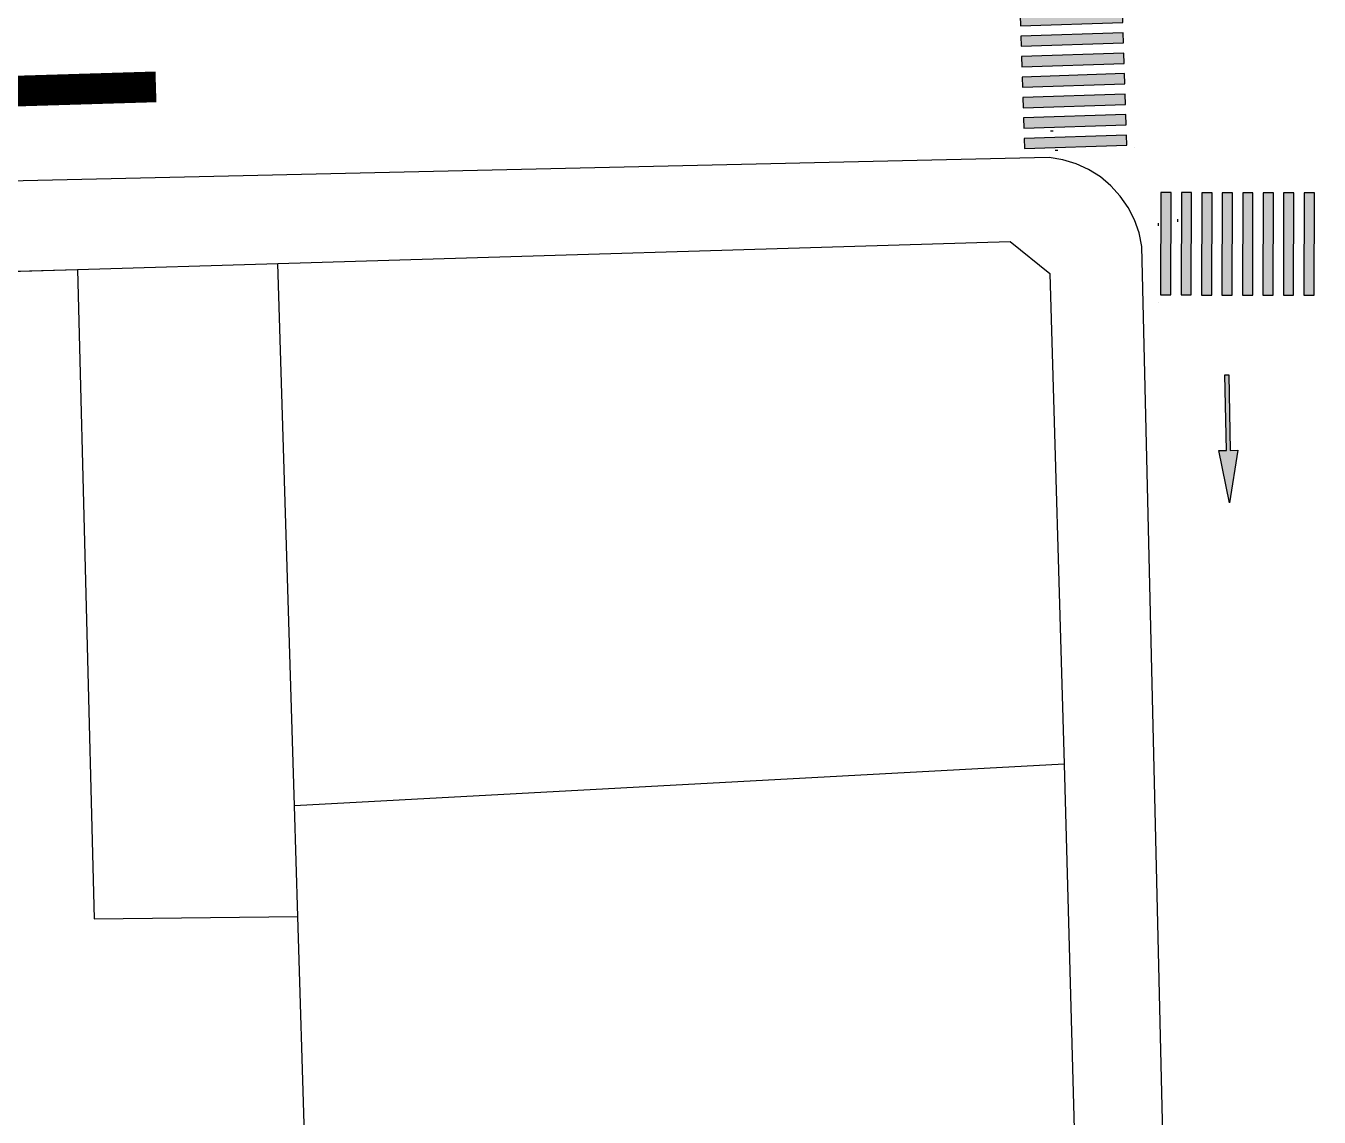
# Model space of a CAD drawing. Header units: metres. Extents: x 668617 to 675126, y 2286318 to 2293677.
# Drawn here: x 670018.9 to 670069.5, y 2287283 to 2287325.6 of the extents above; entities that cross this region are included whole.
import ezdxf

# ---------------------------------------------------------------- set-up
doc = ezdxf.new("R2010")
doc.units = ezdxf.units.M
doc.header["$MEASUREMENT"] = 0
doc.linetypes.add('ACAD_ISO07W100', pattern=[3, 0, -3])
doc.linetypes.add('DASHED2', pattern=[0.375, 0.25, -0.125])
for name, color, linetype in [('0_RUTA-ALTERNA', 6, 'Continuous'), ('DMTG-PB-BANQUETAS', 251, 'Continuous'), ('DMTG-PB-LOTIFICACION', 253, 'Continuous'), ('DMTG-PB-MANZANAS', 251, 'Continuous'), ('DMTG-SH-FLECHA FRENTE', 252, 'Continuous'), ('DMTG-SH-PASO PEATONAL', 253, 'Continuous')]:
    doc.layers.add(name, color=color, linetype=linetype)

# ---------------------------------------------------------------- blocks, each defined once
blk = doc.blocks.new('*U60')
blk.add_hatch(color=252).paths.add_polyline_path([(-2.063, 9.788), (-2.438, 7.738), (-2.138, 7.738), (-2.138, 4.788), (-1.988, 4.788), (-1.988, 7.738), (-1.688, 7.738)])
at = {"color": 252}
blk.add_lwpolyline([(-2.063, 9.788), (-2.438, 7.738), (-2.138, 7.738), (-2.138, 4.788), (-1.988, 4.788), (-1.988, 7.738), (-1.688, 7.738), (-2.063, 9.788)], dxfattribs=at)
blk = doc.blocks.new('*U346')
at = {"transparency": 33554687}
h = blk.add_hatch(color=252, dxfattribs=at)
h.dxf.hatch_style = 1
h.paths.add_polyline_path([(0.282, 5.693), (0.301, 6.093), (-3.694, 6.29), (-3.713, 5.891)])
h = blk.add_hatch(color=252, dxfattribs=at)
h.dxf.hatch_style = 1
h.paths.add_polyline_path([(0.242, 4.894), (0.262, 5.294), (-3.733, 5.491), (-3.753, 5.092)])
h = blk.add_hatch(color=252, dxfattribs=at)
h.dxf.hatch_style = 1
h.paths.add_polyline_path([(0.203, 4.095), (0.222, 4.495), (-3.773, 4.692), (-3.793, 4.293)])
h = blk.add_hatch(color=252, dxfattribs=at)
h.dxf.hatch_style = 1
h.paths.add_polyline_path([(0.163, 3.296), (0.183, 3.695), (-3.812, 3.893), (-3.832, 3.494)])
h = blk.add_hatch(color=252, dxfattribs=at)
h.dxf.hatch_style = 1
h.paths.add_polyline_path([(0.124, 2.497), (0.143, 2.896), (-3.852, 3.094), (-3.872, 2.695)])
h = blk.add_hatch(color=252, dxfattribs=at)
h.dxf.hatch_style = 1
h.paths.add_polyline_path([(0.084, 1.698), (0.104, 2.097), (-3.891, 2.295), (-3.911, 1.896)])
h = blk.add_hatch(color=252, dxfattribs=at)
h.dxf.hatch_style = 1
h.paths.add_polyline_path([(0.044, 0.899), (0.064, 1.298), (-3.931, 1.496), (-3.951, 1.097)])
h = blk.add_hatch(color=252, dxfattribs=at)
h.dxf.hatch_style = 1
h.paths.add_polyline_path([(0.005, 0.1), (0.025, 0.499), (-3.97, 0.697), (-3.99, 0.298)])
for points in [[(0.282, 5.693), (0.301, 6.093), (-3.694, 6.29), (-3.713, 5.891)], [(0.242, 4.894), (0.262, 5.294), (-3.733, 5.491), (-3.753, 5.092)], [(0.203, 4.095), (0.222, 4.495), (-3.773, 4.692), (-3.793, 4.293)], [(0.163, 3.296), (0.183, 3.695), (-3.812, 3.893), (-3.832, 3.494)], [(0.124, 2.497), (0.143, 2.896), (-3.852, 3.094), (-3.872, 2.695)], [(0.084, 1.698), (0.104, 2.097), (-3.891, 2.295), (-3.911, 1.896)], [(0.044, 0.899), (0.064, 1.298), (-3.931, 1.496), (-3.951, 1.097)], [(0.005, 0.1), (0.025, 0.499), (-3.97, 0.697), (-3.99, 0.298)]]:
    blk.add_lwpolyline(points, close=True)
at = {"layer": 'Defpoints', "color": 255, "linetype": 'ACAD_ISO07W100'}
for p, q in [((-2.916, 0.901), (0.18, 0.748)), ((-2.797, 0.138), (0.3, -0.015))]:
    blk.add_line(p, q, dxfattribs=at)

msp = doc.modelspace()

# ---------------------------------------------------------------- linework, layer by layer
at = {"layer": '0_RUTA-ALTERNA', "color": 6, "linetype": 'DASHED2', "ltscale": 4, "const_width": 1.2}
msp.add_lwpolyline([(670023.9901, 2287323.23783), (669949.9798, 2287320.9874), (669940.03419, 2287320.71934, -0.16636537), (669931.67358, 2287323.33093, 0.1556699), (669907.00088, 2287331.60631, -0.75468482)], format="xyb", dxfattribs=at)
at = {"layer": 'DMTG-PB-BANQUETAS'}
msp.add_lwpolyline([(670061.34532, 2287237.87553), (670063.32992, 2287239.57593), (670063.37242, 2287241.81068), (670064.3081, 2287242.03478), (670062.5314, 2287317.00293), (670062.42131, 2287317.53276), (670062.24207, 2287318.0431), (670061.99563, 2287318.52593), (670061.6879, 2287318.97021), (670061.32284, 2287319.37092), (670060.90839, 2287319.71799), (670060.45052, 2287320.00737), (670059.95917, 2287320.23301), (670059.44132, 2287320.39083), (670058.90696, 2287320.47878), (669939.13359, 2287317.75577)], dxfattribs=at)
at = {"layer": 'DMTG-PB-LOTIFICACION'}
for p, q in [((670028.75725, 2287316.33795), (670057.38404, 2287317.18963)), ((670057.38404, 2287317.18963), (670058.92939, 2287315.94614)), ((670016.6786, 2287315.97661), (670020.92812, 2287316.10467)), ((670020.92812, 2287316.10467), (670028.75725, 2287316.33795)), ((670020.92812, 2287316.10467), (670021.57675, 2287290.72628)), ((670029.40457, 2287295.13965), (670028.75725, 2287316.33795)), ((670058.92939, 2287315.94614), (670059.49148, 2287296.76766)), ((670059.49148, 2287296.76766), (670029.40457, 2287295.13965)), ((670059.49148, 2287296.76766), (670059.90452, 2287282.03874)), ((670029.54044, 2287290.82023), (670029.40457, 2287295.13965)), ((670021.57675, 2287290.72628), (670029.54044, 2287290.82023)), ((670029.83545, 2287281.0306), (670029.54044, 2287290.82023))]:
    msp.add_line(p, q, dxfattribs=at)
at = {"layer": 'DMTG-PB-MANZANAS'}
msp.add_lwpolyline([(670057.38404, 2287317.18963), (670058.92939, 2287315.94614), (670059.49148, 2287296.76766), (670059.90452, 2287282.03874), (670060.1742, 2287272.76947), (670061.00815, 2287243.8117), (670059.03581, 2287242.01324), (670043.68756, 2287241.548), (670031.07901, 2287241.16441), (670021.44011, 2287240.87344), (670001.5023, 2287240.28869), (669993.46322, 2287240.04452), (669981.46458, 2287239.68352), (669960.8369, 2287239.06584), (669959.74415, 2287274.75281), (669959.31111, 2287289.48164), (669958.5551, 2287314.24955), (669978.2629, 2287314.83332), (669998.62062, 2287315.43985), (670008.50953, 2287315.73188), (670009.96939, 2287315.76809), (670016.6786, 2287315.97661), (670020.92812, 2287316.10467), (670028.75725, 2287316.33795)], close=True, dxfattribs=at)

# ---------------------------------------------------------------- block references
at = {"layer": 'DMTG-SH-FLECHA FRENTE', "xscale": -1, "rotation": 181.1092374671749}
msp.add_blockref('*U60', (670067.82629, 2287316.80611), dxfattribs=at)
at = {"layer": 'DMTG-SH-PASO PEATONAL', "color": 252, "true_color": 0x939598}
for p, rotation in [((670061.94526, 2287320.85545), 4.715714987790068), ((670063.16428, 2287315.10689), 272.6859067988005)]:
    msp.add_blockref('*U346', p, dxfattribs=dict(at, rotation=rotation))

doc.saveas('drawing.dxf')
